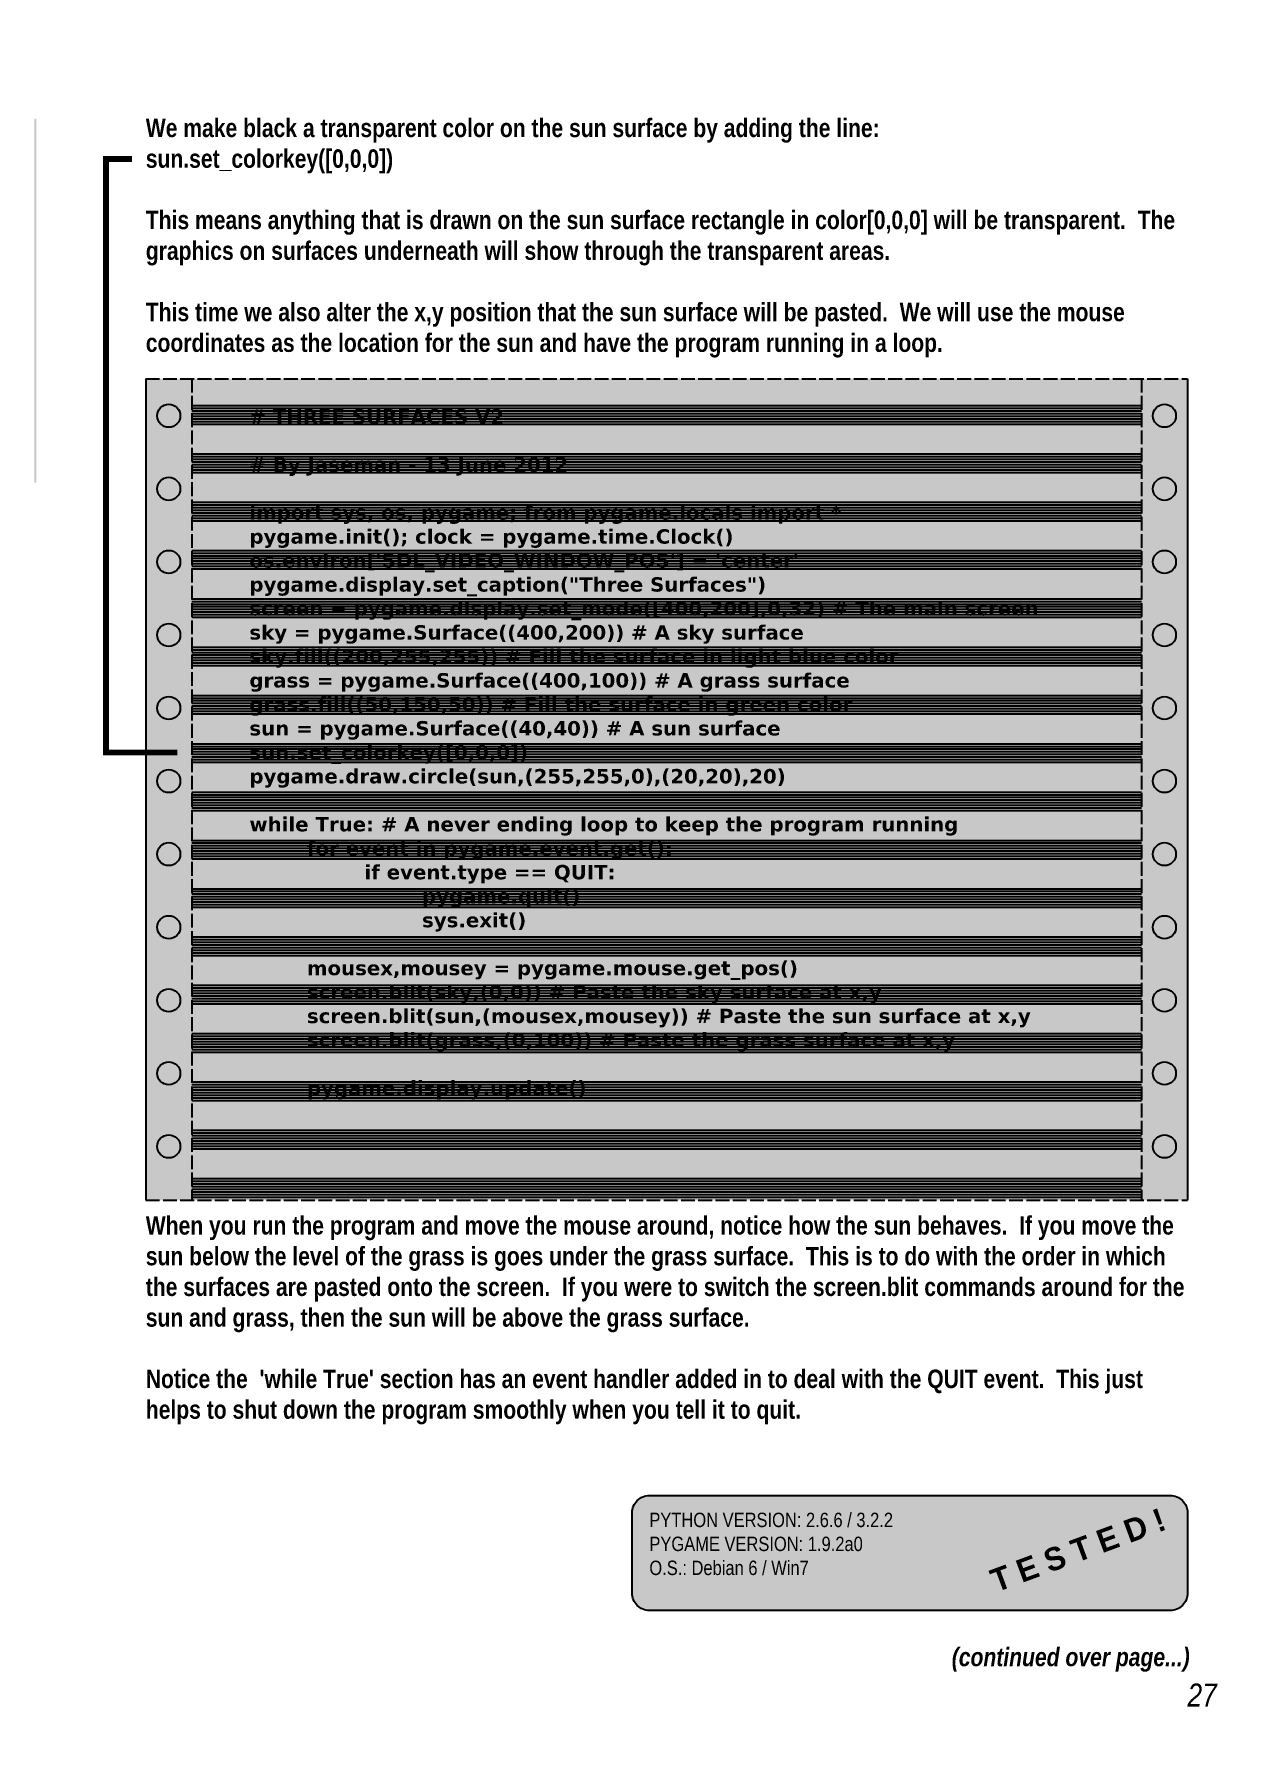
# Paper-space layout 'Page27' of a CAD drawing. Header units: millimetres. Extents: x 17 to 227, y -86 to 211.
# The model-space entities are those that its viewports show. They can reach past a viewport. Long polylines and large blocks are cut down to what shows.
import ezdxf

# ---------------------------------------------------------------- set-up
doc = ezdxf.new("R2010")
doc.units = ezdxf.units.MM
doc.header["$LTSCALE"] = 0.2
doc.linetypes.add('ACAD_ISO02W100', pattern=[15, 12, -3])
doc.layers.get('Defpoints').update_dxf_attribs({"color": 6})
doc.layers.add('Background Fill', color=3, linetype='Continuous')
doc.layers.add('Text', color=7, linetype='Continuous')
doc.layers.get('Defpoints').off()
doc.styles.get("Standard").update_dxf_attribs({"font": 'arial.ttf'})

msp = doc.modelspace()

# ---------------------------------------------------------------- hatches: boundary and pattern name
at = {"layer": 'Background Fill', "true_color": 0x0a5180}
h = msp.add_hatch(color=146, dxfattribs=at)
h.dxf.hatch_style = 1
edge = h.paths.add_edge_path()
edge.add_line((1384.91, 218.73), (1384.91, 282))
edge.add_line((1384.91, 282), (1281.41, 282))
edge.add_arc((1281.41, 276), 6, 90, 180)
edge.add_line((1275.41, 276), (1275.41, 224.73))
edge.add_arc((1281.41, 224.73), 6, 180, 270)
edge.add_line((1281.41, 218.73), (1384.91, 218.73))
at = {"layer": 'Background Fill', "true_color": 0xfefae6}
h = msp.add_hatch(color=7, dxfattribs=at)
h.dxf.hatch_style = 1
h.paths.add_polyline_path([(1403.91, 94), (1411.91, 94), (1411.91, 236.8), (1403.91, 236.8)])
h.paths.add_polyline_path([(1405.91, 204.96, -1), (1409.91, 204.96, -1)], flags=16)
h.paths.add_polyline_path([(1409.91, 192.26, -1), (1405.91, 192.26, -1)], flags=16)
h.paths.add_polyline_path([(1405.91, 217.66, -1), (1409.91, 217.66, -1)], flags=16)
h.paths.add_polyline_path([(1409.91, 179.56, -1), (1405.91, 179.56, -1)], flags=16)
h.paths.add_polyline_path([(1405.91, 230.36, -1), (1409.91, 230.36, -1)], flags=16)
h.paths.add_polyline_path([(1409.91, 166.86, -1), (1405.91, 166.86, -1)], flags=16)
h.paths.add_polyline_path([(1409.91, 154.16, -1), (1405.91, 154.16, -1)], flags=16)
h.paths.add_polyline_path([(1409.91, 141.46, -1), (1405.91, 141.46, -1)], flags=16)
h.paths.add_polyline_path([(1409.91, 128.76, -1), (1405.91, 128.76, -1)], flags=16)
h.paths.add_polyline_path([(1409.91, 116.06, -1), (1405.91, 116.06, -1)], flags=16)
h.paths.add_polyline_path([(1409.91, 103.36, -1), (1405.91, 103.36, -1)], flags=16)
h.paths.add_polyline_path([(1576.91, 94), (1584.91, 94), (1584.91, 236.8), (1576.91, 236.8)])
h.paths.add_polyline_path([(1578.91, 204.96, -1), (1582.91, 204.96, -1)], flags=16)
h.paths.add_polyline_path([(1582.91, 192.26, -1), (1578.91, 192.26, -1)], flags=16)
h.paths.add_polyline_path([(1578.91, 217.66, -1), (1582.91, 217.66, -1)], flags=16)
h.paths.add_polyline_path([(1582.91, 179.56, -1), (1578.91, 179.56, -1)], flags=16)
h.paths.add_polyline_path([(1578.91, 230.36, -1), (1582.91, 230.36, -1)], flags=16)
h.paths.add_polyline_path([(1582.91, 166.86, -1), (1578.91, 166.86, -1)], flags=16)
h.paths.add_polyline_path([(1582.91, 154.16, -1), (1578.91, 154.16, -1)], flags=16)
h.paths.add_polyline_path([(1582.91, 141.46, -1), (1578.91, 141.46, -1)], flags=16)
h.paths.add_polyline_path([(1582.91, 128.76, -1), (1578.91, 128.76, -1)], flags=16)
h.paths.add_polyline_path([(1582.91, 116.06, -1), (1578.91, 116.06, -1)], flags=16)
h.paths.add_polyline_path([(1582.91, 103.36, -1), (1578.91, 103.36, -1)], flags=16)
h = msp.add_hatch(color=7, dxfattribs=at)
h.dxf.hatch_style = 1
edge = h.paths.add_edge_path()
edge.add_arc((1491.41, 39.69), 3, 90, 180, ccw=False)
edge.add_line((1491.41, 42.69), (1581.91, 42.69))
edge.add_arc((1581.91, 39.69), 3, 0, 90, ccw=False)
edge.add_line((1584.91, 39.69), (1584.91, 25.69))
edge.add_arc((1581.91, 25.69), 3, -90, 0, ccw=False)
edge.add_line((1581.91, 22.69), (1491.41, 22.69))
edge.add_arc((1491.41, 25.69), 3, 180, 270, ccw=False)
edge.add_line((1488.41, 25.69), (1488.41, 39.69))

# ---------------------------------------------------------------- linework, layer by layer
at = {"color": 254, "linetype": 'ACAD_ISO02W100', "true_color": 0xfcf0b6}
for p, q in [((1403.91, 236.8), (1584.91, 236.8)), ((1411.91, 236.8), (1411.91, 94)), ((1576.91, 236.8), (1576.91, 94)), ((1403.91, 94), (1584.91, 94))]:
    msp.add_line(p, q, dxfattribs=at)
at = {"color": 254, "true_color": 0xfcf0b6}
for p, q in [((1403.91, 236.8), (1403.91, 94)), ((1584.91, 236.8), (1584.91, 94))]:
    msp.add_line(p, q, dxfattribs=at)
at = {"color": 1, "const_width": 1}
msp.add_lwpolyline([(1401.54, 274.99), (1397, 274.99), (1397, 171.81), (1409.38, 171.81)], dxfattribs=at)
at = {"color": 254, "true_color": 0xfcf0b6}
msp.add_lwpolyline([(1488.41, 39.69, -0.414214), (1491.41, 42.69), (1581.91, 42.69, -0.414214), (1584.91, 39.69), (1584.91, 25.69, -0.414214), (1581.91, 22.69), (1491.41, 22.69, -0.414214), (1488.41, 25.69)], format="xyb", close=True, dxfattribs=at)
for centre in [(1407.91, 230.36), (1580.91, 230.36), (1407.91, 217.66), (1580.91, 217.66), (1407.91, 204.96), (1580.91, 204.96), (1407.91, 192.26), (1580.91, 192.26), (1407.91, 179.56), (1580.91, 179.56), (1407.91, 166.86), (1580.91, 166.86), (1407.91, 154.16), (1580.91, 154.16), (1407.91, 141.46), (1580.91, 141.46), (1407.91, 128.76), (1580.91, 128.76), (1407.91, 116.06), (1580.91, 116.06), (1407.91, 103.36), (1580.91, 103.36)]:
    msp.add_circle(centre, 2, dxfattribs=at)
at = {"layer": 'Background Fill', "color": 7, "true_color": 0xe6fef3}
for p, q in [((1411.91, 232.14), (1576.91, 232.14)), ((1411.91, 231.68), (1576.91, 231.68)), ((1411.91, 231.22), (1576.91, 231.22)), ((1411.91, 230.76), (1576.91, 230.76)), ((1411.91, 230.3), (1576.91, 230.3)), ((1411.91, 229.84), (1576.91, 229.84)), ((1411.91, 229.38), (1576.91, 229.38)), ((1411.91, 228.92), (1576.91, 228.92)), ((1411.91, 223.74), (1576.91, 223.74)), ((1411.91, 223.28), (1576.91, 223.28)), ((1411.91, 222.82), (1576.91, 222.82)), ((1411.91, 222.36), (1576.91, 222.36)), ((1411.91, 221.9), (1576.91, 221.9)), ((1411.91, 221.44), (1576.91, 221.44)), ((1411.91, 220.98), (1576.91, 220.98)), ((1411.91, 220.52), (1576.91, 220.52)), ((1411.91, 215.34), (1576.91, 215.34)), ((1411.91, 214.88), (1576.91, 214.88)), ((1411.91, 214.42), (1576.91, 214.42)), ((1411.91, 213.96), (1576.91, 213.96)), ((1411.91, 213.5), (1576.91, 213.5)), ((1411.91, 213.04), (1576.91, 213.04)), ((1411.91, 212.58), (1576.91, 212.58)), ((1411.91, 212.12), (1576.91, 212.12)), ((1411.91, 206.96), (1576.91, 206.96)), ((1411.91, 206.5), (1576.91, 206.5)), ((1411.91, 206.04), (1576.91, 206.04)), ((1411.91, 205.58), (1576.91, 205.58)), ((1411.91, 205.12), (1576.91, 205.12)), ((1411.91, 204.66), (1576.91, 204.66)), ((1411.91, 204.2), (1576.91, 204.2)), ((1411.91, 203.74), (1576.91, 203.74)), ((1411.91, 198.56), (1576.91, 198.56)), ((1411.91, 198.1), (1576.91, 198.1)), ((1411.91, 197.64), (1576.91, 197.64)), ((1411.91, 197.18), (1576.91, 197.18)), ((1411.91, 196.72), (1576.91, 196.72)), ((1411.91, 196.26), (1576.91, 196.26)), ((1411.91, 195.8), (1576.91, 195.8)), ((1411.91, 195.34), (1576.91, 195.34)), ((1411.91, 190.16), (1576.91, 190.16)), ((1411.91, 189.7), (1576.91, 189.7)), ((1411.91, 189.24), (1576.91, 189.24)), ((1411.91, 188.78), (1576.91, 188.78)), ((1411.91, 188.32), (1576.91, 188.32)), ((1411.91, 187.86), (1576.91, 187.86)), ((1411.91, 187.4), (1576.91, 187.4)), ((1411.91, 186.94), (1576.91, 186.94)), ((1411.91, 181.76), (1576.91, 181.76)), ((1411.91, 181.3), (1576.91, 181.3)), ((1411.91, 180.84), (1576.91, 180.84)), ((1411.91, 180.38), (1576.91, 180.38)), ((1411.91, 179.92), (1576.91, 179.92)), ((1411.91, 179.46), (1576.91, 179.46)), ((1411.91, 179), (1576.91, 179)), ((1411.91, 178.54), (1576.91, 178.54)), ((1411.91, 173.36), (1576.91, 173.36)), ((1411.91, 172.9), (1576.91, 172.9)), ((1411.91, 172.44), (1576.91, 172.44)), ((1411.91, 171.98), (1576.91, 171.98)), ((1411.91, 171.52), (1576.91, 171.52)), ((1411.91, 171.06), (1576.91, 171.06)), ((1411.91, 170.6), (1576.91, 170.6)), ((1411.91, 170.14), (1576.91, 170.14)), ((1411.91, 164.96), (1576.91, 164.96)), ((1411.91, 164.5), (1576.91, 164.5)), ((1411.91, 164.04), (1576.91, 164.04)), ((1411.91, 163.58), (1576.91, 163.58)), ((1411.91, 163.12), (1576.91, 163.12)), ((1411.91, 162.66), (1576.91, 162.66)), ((1411.91, 162.2), (1576.91, 162.2)), ((1411.91, 161.74), (1576.91, 161.74)), ((1411.91, 156.56), (1576.91, 156.56)), ((1411.91, 156.1), (1576.91, 156.1)), ((1411.91, 155.64), (1576.91, 155.64)), ((1411.91, 155.18), (1576.91, 155.18)), ((1411.91, 154.72), (1576.91, 154.72)), ((1411.91, 154.26), (1576.91, 154.26)), ((1411.91, 153.8), (1576.91, 153.8)), ((1411.91, 153.34), (1576.91, 153.34)), ((1411.91, 148.16), (1576.91, 148.16)), ((1411.91, 147.7), (1576.91, 147.7)), ((1411.91, 147.24), (1576.91, 147.24)), ((1411.91, 146.78), (1576.91, 146.78)), ((1411.91, 146.32), (1576.91, 146.32)), ((1411.91, 145.86), (1576.91, 145.86)), ((1411.91, 145.4), (1576.91, 145.4)), ((1411.91, 144.94), (1576.91, 144.94)), ((1411.91, 139.76), (1576.91, 139.76)), ((1411.91, 139.3), (1576.91, 139.3)), ((1411.91, 138.84), (1576.91, 138.84)), ((1411.91, 138.38), (1576.91, 138.38)), ((1411.91, 137.92), (1576.91, 137.92)), ((1411.91, 137.46), (1576.91, 137.46)), ((1411.91, 137), (1576.91, 137)), ((1411.91, 136.54), (1576.91, 136.54)), ((1411.91, 131.36), (1576.91, 131.36)), ((1411.91, 130.9), (1576.91, 130.9)), ((1411.91, 130.44), (1576.91, 130.44)), ((1411.91, 129.98), (1576.91, 129.98)), ((1411.91, 129.52), (1576.91, 129.52)), ((1411.91, 129.06), (1576.91, 129.06)), ((1411.91, 128.6), (1576.91, 128.6)), ((1411.91, 128.14), (1576.91, 128.14)), ((1411.91, 122.96), (1576.91, 122.96)), ((1411.91, 122.5), (1576.91, 122.5)), ((1411.91, 122.04), (1576.91, 122.04)), ((1411.91, 121.58), (1576.91, 121.58)), ((1411.91, 121.12), (1576.91, 121.12)), ((1411.91, 120.66), (1576.91, 120.66)), ((1411.91, 120.2), (1576.91, 120.2)), ((1411.91, 119.74), (1576.91, 119.74)), ((1411.91, 114.56), (1576.91, 114.56)), ((1411.91, 114.1), (1576.91, 114.1)), ((1411.91, 113.64), (1576.91, 113.64)), ((1411.91, 113.18), (1576.91, 113.18)), ((1411.91, 112.72), (1576.91, 112.72)), ((1411.91, 112.26), (1576.91, 112.26)), ((1411.91, 111.8), (1576.91, 111.8)), ((1411.91, 111.34), (1576.91, 111.34)), ((1411.91, 106.16), (1576.91, 106.16)), ((1411.91, 105.7), (1576.91, 105.7)), ((1411.91, 105.24), (1576.91, 105.24)), ((1411.91, 104.78), (1576.91, 104.78)), ((1411.91, 104.32), (1576.91, 104.32)), ((1411.91, 103.86), (1576.91, 103.86)), ((1411.91, 103.4), (1576.91, 103.4)), ((1411.91, 102.94), (1576.91, 102.94)), ((1411.91, 97.76), (1576.91, 97.76)), ((1411.91, 97.3), (1576.91, 97.3)), ((1411.91, 96.84), (1576.91, 96.84)), ((1411.91, 96.38), (1576.91, 96.38)), ((1411.91, 95.92), (1576.91, 95.92)), ((1411.91, 95.46), (1576.91, 95.46)), ((1411.91, 95), (1576.91, 95)), ((1411.91, 94.54), (1576.91, 94.54))]:
    msp.add_line(p, q, dxfattribs=at)
at = {"layer": 'Background Fill', "color": 18, "true_color": 0x000000}
msp.add_solid([(1403.91, 236.8), (1584.91, 236.8), (1403.91, 94), (1584.91, 94)], dxfattribs=at)
at = {"layer": 'Background Fill', "color": 7, "true_color": 0xfefae6}
msp.add_solid([(1411.91, 236.8), (1576.91, 236.8), (1411.91, 94), (1576.91, 94)], dxfattribs=at)

# ---------------------------------------------------------------- texts
at = {"char_height": 3.2, "attachment_point": 1}
for s, width, insert in [('{\\fArial Narrow|b1|i0|c0|p34;We make black a transparent color on the sun surface by adding the line:\\Psun.set_colorkey([0,0,0])\\P\\PThis means anything that is drawn on the sun surface rectangle in color[0,0,0] will be transparent.  The graphics on surfaces underneath will show through the transparent areas.\\P\\PThis time we also alter the x,y position that the sun surface will be pasted.  We will use the mouse coordinates as the location for the sun and have the program running in a loop.}', 181, (1403.91, 282)), ("{\\fArial Narrow|b1|i0|c0|p34;When you run the program and move the mouse around, notice how the sun behaves.  If you move the sun below the level of the grass is goes under the grass surface.  This is to do with the order in which the surfaces are pasted onto the screen.  If you were to switch the screen.blit commands around for the sun and grass, then the sun will be above the grass surface.\\P\\PNotice the  'while True' section has an event handler added in to deal with the QUIT event.  This just helps to shut down the program smoothly when you tell it to quit.}", 181, (1403.91, 91.23)), ('\\pi61.542;{\\fArial Narrow|b1|i1|c0|p34;(continued over page...)}', 102.5, (1482.41, 16.21))]:
    msp.add_mtext_dynamic_manual_height_columns(s, width=width, gutter_width=12.5, heights=[0], dxfattribs=dict(at, insert=insert))
at = {"layer": 'Text', "char_height": 2.5, "attachment_point": 1}
for s, width, insert in [('{\\fVerdana|b1|i0|c0|p34;\\C252;# THREE SURFACES V2\\P\\P# By Jaseman - 13 June 2012\\P\\Pimport sys, os, pygame; from pygame.locals import *\\Ppygame.init(); clock = pygame.time.Clock()\\Pos.environ[\'SDL_VIDEO_WINDOW_POS\'] = \'center\'\\Ppygame.display.set_caption("Three Surfaces")\\Pscreen = pygame.display.set_mode([400,200],0,32) # The main screen\\Psky = pygame.Surface((400,200)) # A sky surface\\Psky.fill((200,255,255)) # Fill the surface in light blue color\\Pgrass = pygame.Surface((400,100)) # A grass surface\\Pgrass.fill((50,150,50)) # Fill the surface in green color\\Psun = pygame.Surface((40,40)) # A sun surface\\Psun.set_colorkey([0,0,0])\\Ppygame.draw.circle(sun,(255,255,0),(20,20),20)\\P\\Pwhile True: # A never ending loop to keep the program running\\P^Ifor event in pygame.event.get():\\P^I^Iif event.type == QUIT:\\P^I^I^Ipygame.quit()\\P^I^I^Isys.exit()\\P\\P^Imousex,mousey = pygame.mouse.get_pos()\\P^Iscreen.blit(sky,(0,0)) # Paste the sky surface at x,y\\P^Iscreen.blit(sun,(mousex,mousey)) # Paste the sun surface at x,y\\P^Iscreen.blit(grass,(0,100)) # Paste the grass surface at x,y\\P^I\\P^Ipygame.display.update()}', 145, (1421.91, 231.47)), ('{\\fArial Narrow|b0|i0|c0|p34;PYTHON VERSION: 2.6.6 / 3.2.2\\PPYGAME VERSION: 1.9.2a0\\PO.S.: Debian 6 / Win7}', 96.5, (1491.41, 39.69))]:
    msp.add_mtext_dynamic_manual_height_columns(s, width=width, gutter_width=12.5, heights=[0], dxfattribs=dict(at, insert=insert))
at = {"layer": 'Text', "insert": (1549.15, 29.15), "char_height": 4, "attachment_point": 1, "rotation": 20.3147}
msp.add_mtext_dynamic_manual_height_columns('\\pi1.2065;{\\fViner Hand ITC|b1|i0|c0|p66;\\C21;\\c11053311;T E S T E D !}', width=33.5374, gutter_width=12.5, heights=[0], dxfattribs=at)
at = {"layer": 'Text', "color": 255, "insert": (1584.91, 10), "char_height": 4, "attachment_point": 1}
msp.add_mtext_dynamic_manual_height_columns('{\\fArial Narrow|b0|i1|c0|p34;\\C43;27}', width=9.7232, gutter_width=12.5, heights=[0], dxfattribs=at)

psp = doc.layouts.new('Page27')

# ---------------------------------------------------------------- viewports
at = {"layer": 'Defpoints'}
psp.add_viewport(center=(121.75, 62.01), size=(210, 297), view_center_point=(1489.52, 148.19), view_height=297, dxfattribs=at)

doc.saveas('drawing.dxf')
